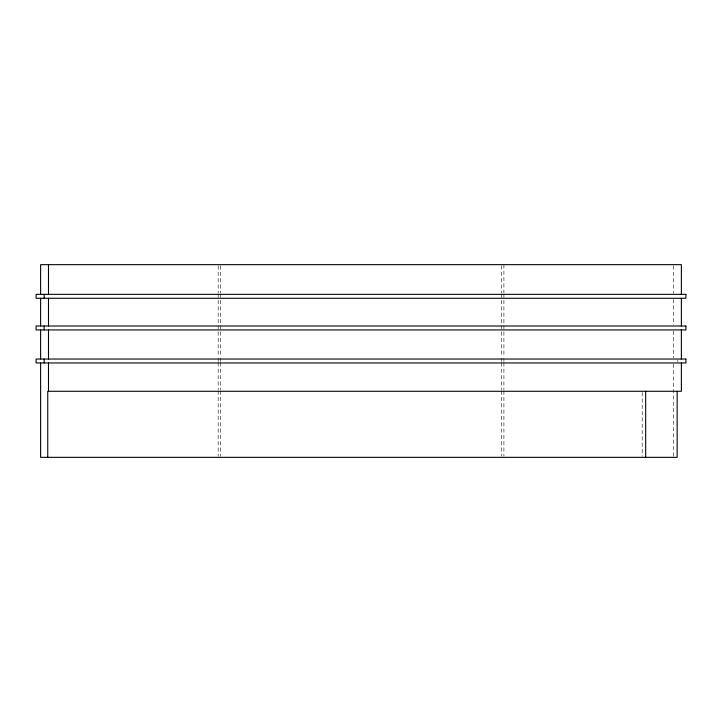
<?xml version="1.0" encoding="UTF-8"?>
<svg xmlns="http://www.w3.org/2000/svg" width="722" height="722" viewBox="0 0 722 722"><rect width="100%" height="100%" fill="white"/><g stroke="black" fill="none" stroke-linecap="round" stroke-linejoin="round"><path stroke-width="0.54" stroke-dasharray="3.61 2.71" d="M677.841 360.016L677.841 361.984M673.509 265.759L673.509 293.249M673.509 299.386L673.509 324.891M673.509 331.055L673.509 357.913M673.509 364.087L673.509 456.223M642.201 392.398L642.201 456.223M503.911 264.658L503.911 292.825M503.911 293.953L503.911 324.377M503.911 325.505L503.911 357.056M503.911 358.184L503.911 361.56M503.911 362.688L503.911 389.736M503.911 390.864L503.911 456.214M501.655 265.786L501.655 292.825M501.655 293.953L501.655 324.377M501.655 325.505L501.655 357.056M501.655 358.184L501.655 361.56M501.655 362.688L501.655 389.736M501.655 390.864L501.655 456.214M220.436 265.786L220.436 292.825M220.436 293.953L220.436 324.377M220.436 325.505L220.436 357.056M220.436 358.184L220.436 361.56M220.436 362.688L220.436 389.736M220.436 390.864L220.436 456.214M218.179 265.786L218.179 292.825M218.179 293.953L218.179 324.377M218.179 325.505L218.179 357.056M218.179 358.184L218.179 361.56M218.179 362.688L218.179 389.736M218.179 390.864L218.179 456.214"/><path stroke-width="1.08" d="M681.378 294.341L681.378 264.658L40.622 264.658L40.622 294.341M681.378 298.276L681.378 326.001M681.378 329.936L681.378 359.033M681.378 362.967L681.378 391.279L47.742 391.279L47.742 457.342M677.146 391.279L677.146 457.342L40.622 457.342L40.622 362.967M645.676 391.279L645.676 457.342M48.491 264.658L48.491 294.341M48.491 298.276L48.491 326.001M48.491 329.936L48.491 359.033M48.491 362.967L48.491 391.279M44.159 294.341L44.159 298.276M44.159 326.001L44.159 329.936M44.159 359.033L44.159 362.967M40.622 298.276L40.622 326.001M40.622 329.936L40.622 359.033M685.9 294.341L36.1 294.341L36.1 298.276L685.9 298.276L685.9 294.341M685.9 326.001L36.1 326.001L36.1 329.936L685.9 329.936L685.9 326.001M685.9 359.033L36.1 359.033L36.1 362.967L685.9 362.967L685.9 359.033"/></g></svg>
